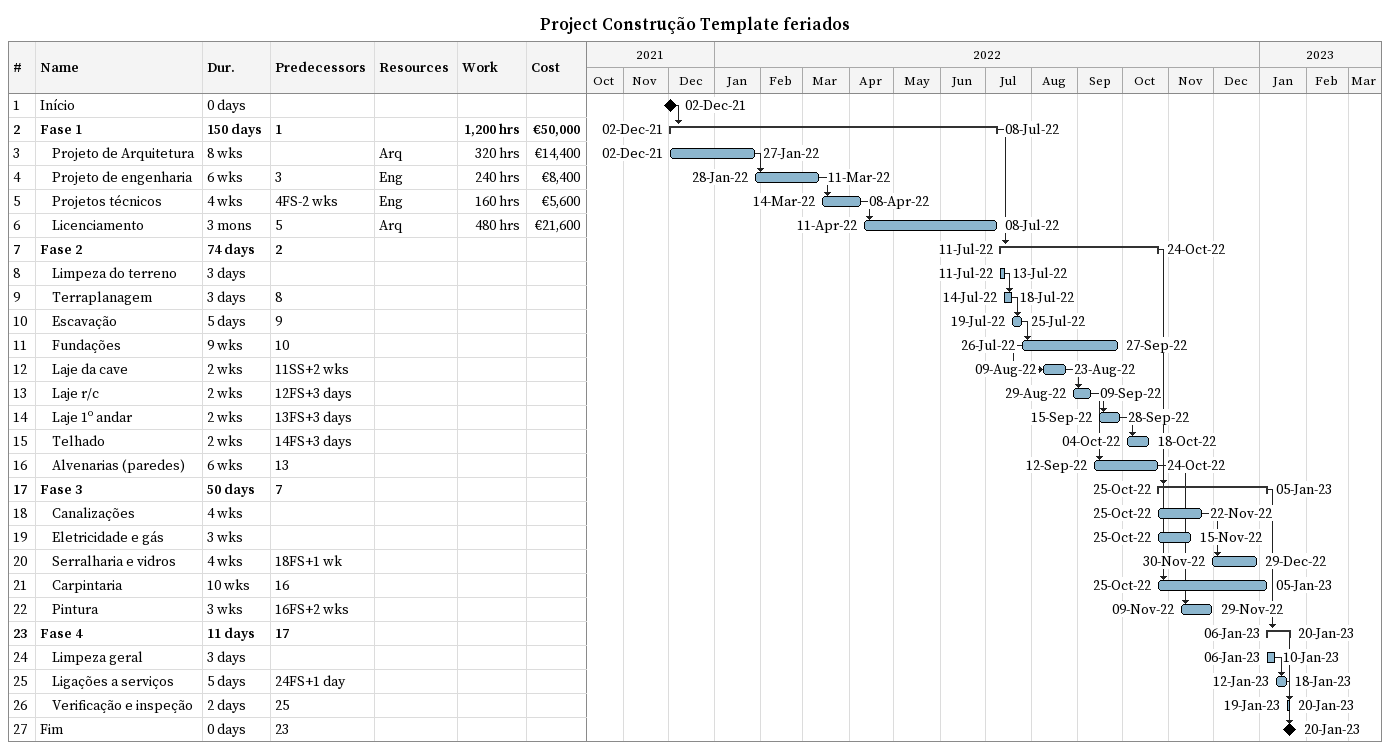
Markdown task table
Project Construção Template feriados

| ID | Level | Task | Duration | Start | Finish | Predecessors | Resources | Work (h) | Cost (€) |
|---|---|---|---|---|---|---|---|---|---|
| 1 | 1 | Início | 0d | 2021-12-02 | 2021-12-02 |  |  |  |  |
| 2 | 1 | **Fase 1** | 150d | 2021-12-02 | 2022-07-08 | 1 |  | 1200 | 50000 |
| 3 | 2 | Projeto de Arquitetura | 8w | 2021-12-02 | 2022-01-27 |  | Arq | 320 | 14400 |
| 4 | 2 | Projeto de engenharia | 6w | 2022-01-28 | 2022-03-11 | 3 | Eng | 240 | 8400 |
| 5 | 2 | Projetos técnicos | 4w | 2022-03-14 | 2022-04-08 | 4FS-2w | Eng | 160 | 5600 |
| 6 | 2 | Licenciamento | 3mo | 2022-04-11 | 2022-07-08 | 5 | Arq | 480 | 21600 |
| 7 | 1 | **Fase 2** | 74d | 2022-07-11 | 2022-10-24 | 2 |  |  |  |
| 8 | 2 | Limpeza do terreno | 3d | 2022-07-11 | 2022-07-13 |  |  |  |  |
| 9 | 2 | Terraplanagem | 3d | 2022-07-14 | 2022-07-18 | 8 |  |  |  |
| 10 | 2 | Escavação | 5d | 2022-07-19 | 2022-07-25 | 9 |  |  |  |
| 11 | 2 | Fundações | 9w | 2022-07-26 | 2022-09-27 | 10 |  |  |  |
| 12 | 2 | Laje da cave | 2w | 2022-08-09 | 2022-08-23 | 11SS+2w |  |  |  |
| 13 | 2 | Laje r/c | 2w | 2022-08-29 | 2022-09-09 | 12FS+3d |  |  |  |
| 14 | 2 | Laje 1º andar | 2w | 2022-09-15 | 2022-09-28 | 13FS+3d |  |  |  |
| 15 | 2 | Telhado | 2w | 2022-10-04 | 2022-10-18 | 14FS+3d |  |  |  |
| 16 | 2 | Alvenarias (paredes) | 6w | 2022-09-12 | 2022-10-24 | 13 |  |  |  |
| 17 | 1 | **Fase 3** | 50d | 2022-10-25 | 2023-01-05 | 7 |  |  |  |
| 18 | 2 | Canalizações | 4w | 2022-10-25 | 2022-11-22 |  |  |  |  |
| 19 | 2 | Eletricidade e gás | 3w | 2022-10-25 | 2022-11-15 |  |  |  |  |
| 20 | 2 | Serralharia e vidros | 4w | 2022-11-30 | 2022-12-29 | 18FS+1w |  |  |  |
| 21 | 2 | Carpintaria | 10w | 2022-10-25 | 2023-01-05 | 16 |  |  |  |
| 22 | 2 | Pintura | 3w | 2022-11-09 | 2022-11-29 | 16FS+2w |  |  |  |
| 23 | 1 | **Fase 4** | 11d | 2023-01-06 | 2023-01-20 | 17 |  |  |  |
| 24 | 2 | Limpeza geral | 3d | 2023-01-06 | 2023-01-10 |  |  |  |  |
| 25 | 2 | Ligações a serviços | 5d | 2023-01-12 | 2023-01-18 | 24FS+1d |  |  |  |
| 26 | 2 | Verificação e inspeção | 2d | 2023-01-19 | 2023-01-20 | 25 |  |  |  |
| 27 | 1 | Fim | 0d | 2023-01-20 | 2023-01-20 | 23 |  |  |  |
